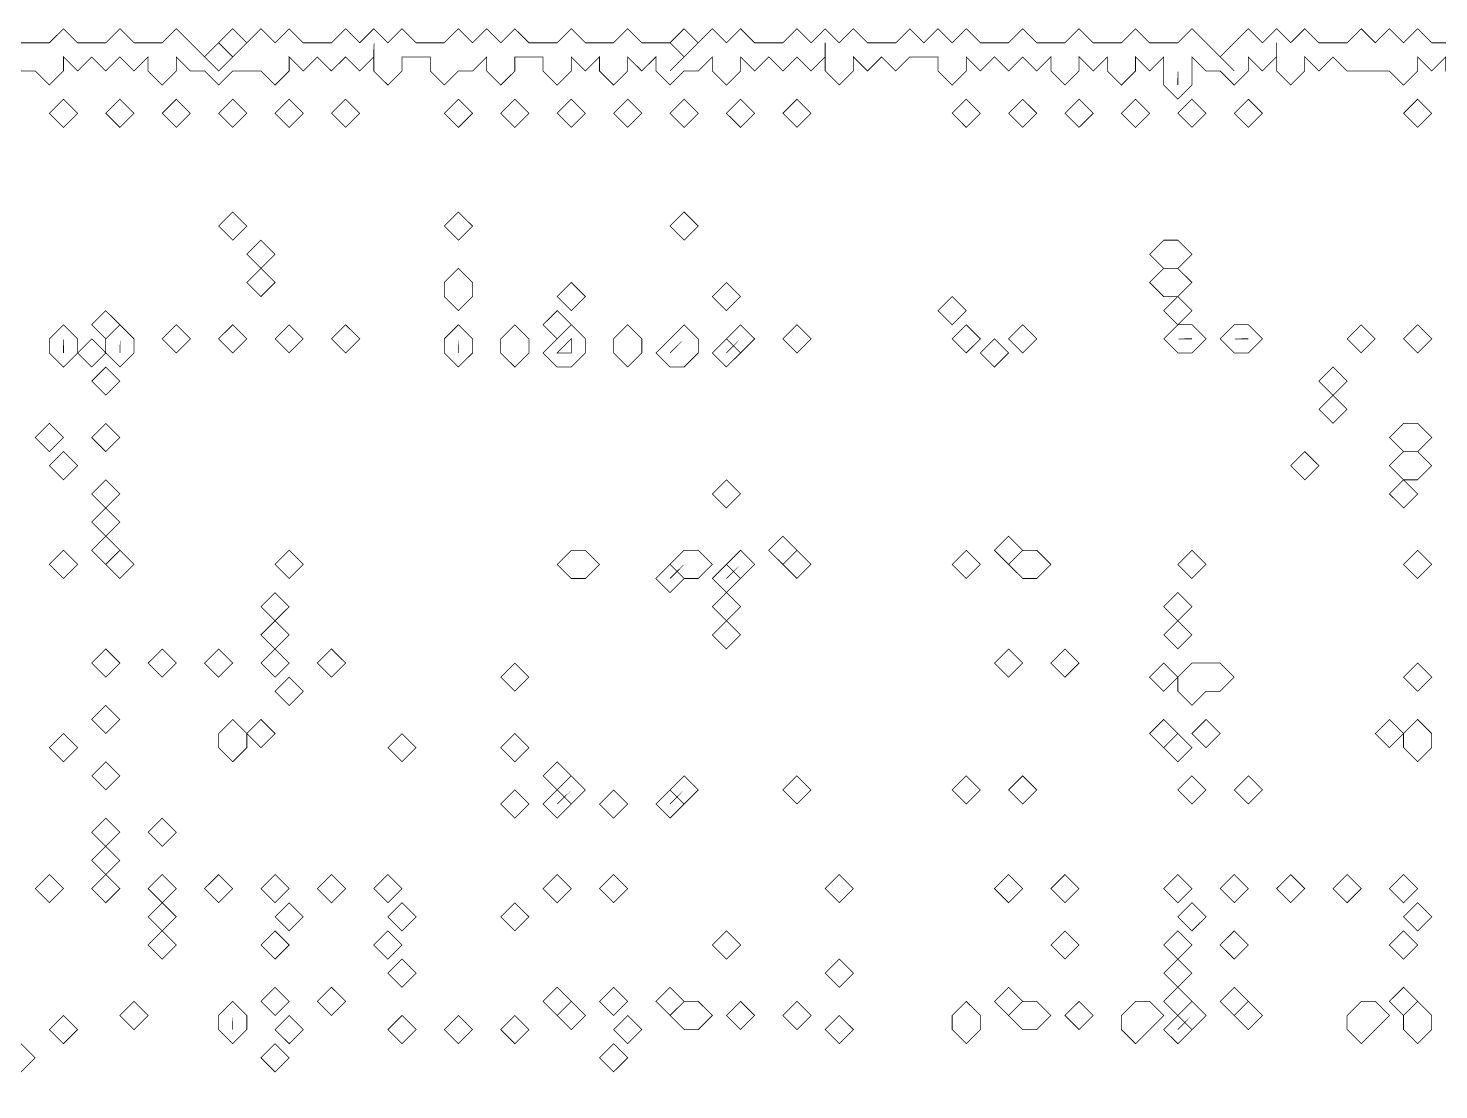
# Model space of a CAD drawing. Header units: metres. Extents: x 0 to 4936, y -4936 to 0.
# Drawn here: x 787 to 1753, y -3199 to -2472 of the extents above; entities that cross this region are included whole.
import ezdxf

# ---------------------------------------------------------------- set-up
doc = ezdxf.new("R2010")
doc.units = ezdxf.units.M
doc.layers.add('conductor', color=1, linetype='Continuous')
doc.layers.add('substrate', color=5, linetype='Continuous')

msp = doc.modelspace()

# ---------------------------------------------------------------- linework, layer by layer
at = {"layer": 'conductor', "const_width": 0.5}
for points in [[(1023.77, -2482.16), (1023.77, -2491.82), (1014.11, -2501.47), (1004.45, -2491.82), (994.79, -2501.47), (985.14, -2491.82), (975.48, -2501.47), (965.82, -2491.82), (965.82, -2501.47), (956.16, -2511.13), (946.5, -2501.47), (936.85, -2501.47), (927.19, -2501.47), (917.53, -2511.13), (907.87, -2501.47), (898.21, -2501.47), (888.55, -2491.82), (888.55, -2501.47), (878.9, -2511.13), (869.24, -2501.47), (869.24, -2491.82), (859.58, -2501.47), (849.92, -2491.82), (840.26, -2501.47), (830.61, -2491.82), (820.95, -2501.47), (811.29, -2491.82), (811.29, -2501.47), (801.63, -2511.13), (791.97, -2501.47), (782.31, -2501.47), (772.66, -2491.82), (763, -2501.47), (753.34, -2491.82), (743.68, -2501.47), (734.02, -2491.82), (734.02, -2501.47), (724.37, -2511.13), (714.71, -2501.47), (714.71, -2491.82), (705.05, -2501.47), (695.39, -2491.82), (685.73, -2501.47), (676.07, -2491.82), (666.42, -2501.47), (656.76, -2491.82), (656.76, -2501.47), (647.1, -2511.13), (637.44, -2501.47), (627.78, -2501.47), (618.12, -2491.82), (618.12, -2501.47), (608.47, -2511.13), (598.81, -2501.47), (598.81, -2491.82), (589.15, -2501.47), (579.49, -2491.82), (579.49, -2501.47), (569.83, -2511.13), (560.18, -2501.47), (560.18, -2491.82), (550.52, -2501.47), (540.86, -2491.82), (531.2, -2501.47), (521.54, -2491.82), (511.88, -2501.47), (502.23, -2491.82), (502.23, -2501.47), (492.57, -2511.13), (482.91, -2501.47), (473.25, -2501.47), (463.59, -2501.47), (453.94, -2511.13), (444.28, -2501.47), (444.28, -2491.82), (434.62, -2501.47), (424.96, -2491.82), (424.96, -2501.47), (415.3, -2511.13), (405.64, -2501.47), (405.64, -2491.82), (395.99, -2501.47), (386.33, -2491.82), (376.67, -2501.47), (367.01, -2491.82), (357.35, -2501.47), (347.7, -2491.82), (347.7, -2501.47), (338.04, -2511.13), (328.38, -2501.47), (318.72, -2501.47), (309.06, -2501.47), (299.4, -2511.13), (289.75, -2501.47), (280.09, -2501.47), (270.43, -2501.47), (260.77, -2501.47), (251.11, -2501.47), (241.46, -2501.47), (231.8, -2501.47), (222.14, -2511.13), (222.14, -2520.79), (222.14, -2530.45), (222.14, -2540.11), (222.14, -2549.77), (222.14, -2559.42), (222.14, -2569.08), (222.14, -2578.74), (222.14, -2588.4), (222.14, -2598.06), (231.8, -2598.06), (241.46, -2607.71), (231.8, -2617.37), (222.14, -2617.37), (231.8, -2627.03), (231.8, -2636.69), (241.46, -2646.35), (231.8, -2656.01), (231.8, -2665.66), (231.8, -2675.32), (241.46, -2684.98), (231.8, -2694.64), (231.8, -2704.3), (231.8, -2713.96), (222.14, -2723.61), (231.8, -2733.27), (231.8, -2742.93), (231.8, -2752.59), (241.46, -2762.25), (231.8, -2771.9), (231.8, -2781.56), (231.8, -2791.22), (241.46, -2800.88), (231.8, -2810.54), (241.46, -2810.54), (251.11, -2820.2), (241.46, -2829.85), (231.8, -2829.85), (241.46, -2829.85), (251.11, -2839.51), (241.46, -2849.17), (231.8, -2849.17), (222.14, -2849.17), (222.14, -2858.83), (222.14, -2868.49), (222.14, -2878.14), (222.14, -2887.8), (222.14, -2897.46), (222.14, -2907.12), (231.8, -2907.12), (241.46, -2916.78), (231.8, -2926.44), (222.14, -2926.44), (231.8, -2936.09), (222.14, -2945.75), (231.8, -2945.75), (241.46, -2955.41), (231.8, -2965.07), (241.46, -2974.73), (231.8, -2984.38), (241.46, -2984.38), (251.11, -2994.04), (241.46, -3003.7), (231.8, -3003.7), (231.8, -3013.36), (231.8, -3023.02), (241.46, -3032.68), (231.8, -3042.33), (231.8, -3051.99), (231.8, -3061.65), (241.46, -3061.65), (251.11, -3071.31), (241.46, -3080.97), (231.8, -3080.97), (231.8, -3090.62), (231.8, -3100.28), (231.8, -3109.94), (222.14, -3119.6), (231.8, -3129.26), (222.14, -3138.92), (231.8, -3138.92), (241.46, -3148.57), (231.8, -3158.23), (222.14, -3158.23), (222.14, -3167.89), (222.14, -3177.55), (222.14, -3187.21), (222.14, -3196.87), (222.14, -3206.52), (231.8, -3216.18), (241.46, -3225.84), (231.8, -3235.5), (222.14, -3235.5), (231.8, -3245.16), (231.8, -3254.81), (241.46, -3264.47), (231.8, -3274.13), (241.46, -3283.79), (231.8, -3293.45), (241.46, -3303.11), (231.8, -3312.76), (222.14, -3322.42), (231.8, -3332.08), (222.14, -3341.74), (231.8, -3351.4), (222.14, -3361.05), (231.8, -3370.71), (222.14, -3380.37), (231.8, -3390.03), (222.14, -3399.69), (231.8, -3409.35), (222.14, -3419), (231.8, -3428.66), (222.14, -3438.32), (212.48, -3447.98), (222.14, -3438.32), (231.8, -3447.98), (241.46, -3457.64), (231.8, -3467.29), (222.14, -3476.95), (231.8, -3486.61), (241.46, -3476.95), (251.11, -3476.95), (260.77, -3476.95), (270.43, -3476.95), (280.09, -3476.95), (289.75, -3476.95), (299.4, -3476.95), (309.06, -3476.95), (318.72, -3476.95), (328.38, -3467.29), (338.04, -3476.95), (347.7, -3476.95), (357.35, -3476.95), (367.01, -3467.29), (376.67, -3476.95), (386.33, -3486.61), (395.99, -3476.95), (405.64, -3467.29), (415.3, -3476.95), (424.96, -3476.95), (434.62, -3476.95), (434.62, -3467.29), (444.28, -3457.64), (453.94, -3467.29), (453.94, -3476.95), (463.59, -3476.95), (473.25, -3476.95), (482.91, -3467.29), (492.57, -3476.95), (502.23, -3476.95), (511.88, -3476.95), (521.54, -3467.29), (531.2, -3476.95), (540.86, -3467.29), (550.52, -3476.95), (550.52, -3467.29), (560.18, -3457.64), (569.83, -3457.64), (579.49, -3457.64), (589.15, -3467.29), (598.81, -3457.64), (608.47, -3467.29), (608.47, -3476.95), (618.12, -3476.95), (627.78, -3476.95), (627.78, -3467.29), (637.44, -3457.64), (647.1, -3467.29), (647.1, -3476.95), (647.1, -3467.29), (656.76, -3457.64), (666.42, -3467.29), (676.07, -3457.64), (685.73, -3467.29), (685.73, -3476.95), (695.39, -3486.61), (705.05, -3476.95), (705.05, -3467.29), (714.71, -3457.64), (724.37, -3467.29), (724.37, -3476.95), (734.02, -3476.95), (743.68, -3476.95), (743.68, -3467.29), (753.34, -3457.64), (763, -3467.29), (763, -3476.95), (772.66, -3476.95), (782.31, -3476.95), (791.97, -3467.29), (801.63, -3476.95), (811.29, -3476.95), (820.95, -3467.29), (830.61, -3467.29), (840.26, -3476.95), (849.92, -3486.61), (859.58, -3476.95), (859.58, -3467.29), (869.24, -3457.64), (878.9, -3457.64), (888.55, -3457.64), (898.21, -3467.29), (898.21, -3457.64), (907.87, -3447.98), (917.53, -3457.64), (927.19, -3467.29), (917.53, -3476.95), (927.19, -3476.95), (936.85, -3476.95), (936.85, -3467.29), (946.5, -3457.64), (956.16, -3457.64), (965.82, -3447.98), (975.48, -3457.64), (985.14, -3447.98), (994.79, -3457.64), (994.79, -3467.29), (994.79, -3476.95), (1004.45, -3486.61), (1014.11, -3476.95), (1023.77, -3467.29), (1033.43, -3476.95), (1043.09, -3476.95), (1052.74, -3476.95), (1062.4, -3476.95), (1072.06, -3476.95), (1081.72, -3476.95), (1091.38, -3476.95), (1101.04, -3467.29), (1110.69, -3476.95), (1110.69, -3467.29), (1120.35, -3457.64), (1130.01, -3467.29), (1139.67, -3467.29), (1149.33, -3476.95), (1158.98, -3467.29), (1168.64, -3476.95), (1168.64, -3467.29), (1178.3, -3457.64), (1187.96, -3457.64), (1197.62, -3457.64), (1207.28, -3467.29), (1197.62, -3476.95), (1187.96, -3476.95), (1197.62, -3476.95), (1207.28, -3476.95), (1207.28, -3467.29), (1216.93, -3457.64), (1226.59, -3467.29), (1226.59, -3476.95), (1236.25, -3476.95), (1245.91, -3476.95), (1245.91, -3467.29), (1255.57, -3457.64), (1265.22, -3467.29), (1265.22, -3476.95), (1265.22, -3467.29), (1274.88, -3457.64), (1284.54, -3467.29), (1294.2, -3457.64), (1303.86, -3467.29), (1303.86, -3476.95), (1313.52, -3476.95), (1323.17, -3476.95), (1323.17, -3467.29), (1332.83, -3457.64), (1342.49, -3457.64), (1352.15, -3457.64), (1361.81, -3467.29), (1352.15, -3476.95), (1342.49, -3476.95), (1352.15, -3476.95), (1361.81, -3476.95), (1371.46, -3476.95), (1381.12, -3476.95), (1390.78, -3476.95), (1400.44, -3476.95), (1410.1, -3467.29), (1419.76, -3476.95), (1429.41, -3476.95), (1439.07, -3467.29), (1448.73, -3476.95), (1448.73, -3486.61), (1458.39, -3496.27), (1468.05, -3505.93), (1458.39, -3515.59), (1468.05, -3525.24), (1458.39, -3534.9), (1458.39, -3544.56), (1468.05, -3554.22), (1458.39, -3563.88), (1468.05, -3563.88), (1477.71, -3573.54), (1468.05, -3583.19), (1468.05, -3592.85), (1468.05, -3602.51), (1477.71, -3612.17), (1468.05, -3621.83), (1468.05, -3631.48), (1468.05, -3641.14), (1458.39, -3650.8), (1468.05, -3660.46), (1458.39, -3670.12), (1468.05, -3679.78), (1468.05, -3689.43), (1468.05, -3699.09), (1468.05, -3708.75), (1468.05, -3718.41), (1468.05, -3728.07), (1468.05, -3737.72), (1468.05, -3747.38), (1468.05, -3757.04), (1477.71, -3757.04), (1487.36, -3766.7), (1477.71, -3776.36), (1468.05, -3776.36), (1458.39, -3776.36), (1468.05, -3786.02), (1468.05, -3795.67), (1458.39, -3805.33), (1468.05, -3814.99), (1468.05, -3824.65), (1468.05, -3834.31), (1477.71, -3834.31), (1487.36, -3843.96), (1477.71, -3853.62), (1468.05, -3853.62), (1468.05, -3863.28), (1468.05, -3872.94), (1468.05, -3882.6), (1468.05, -3892.26), (1468.05, -3901.91), (1468.05, -3911.57), (1477.71, -3921.23), (1468.05, -3930.89), (1468.05, -3940.55), (1468.05, -3950.21), (1458.39, -3959.86), (1468.05, -3969.52), (1458.39, -3979.18), (1468.05, -3988.84), (1468.05, -3998.5), (1468.05, -4008.15), (1458.39, -4017.81), (1468.05, -4027.47), (1458.39, -4037.13), (1468.05, -4046.79), (1458.39, -4056.45), (1468.05, -4066.1), (1458.39, -4075.76), (1468.05, -4085.42), (1458.39, -4095.08), (1468.05, -4104.74), (1458.39, -4114.39), (1468.05, -4124.05), (1458.39, -4133.71), (1458.39, -4143.37), (1458.39, -4153.03), (1458.39, -4162.69), (1468.05, -4172.34), (1468.05, -4182), (1477.71, -4182), (1487.36, -4191.66), (1477.71, -4201.32), (1468.05, -4201.32), (1468.05, -4210.98), (1468.05, -4220.63), (1477.71, -4220.63), (1487.36, -4230.29), (1477.71, -4239.95), (1468.05, -4239.95), (1468.05, -4249.61), (1468.05, -4259.27), (1458.39, -4268.93), (1468.05, -4278.58), (1458.39, -4288.24), (1468.05, -4297.9), (1468.05, -4307.56), (1468.05, -4317.22), (1468.05, -4326.88), (1468.05, -4336.53), (1468.05, -4346.19), (1468.05, -4355.85), (1468.05, -4365.51), (1468.05, -4375.17), (1477.71, -4384.82), (1468.05, -4394.48), (1458.39, -4394.48), (1468.05, -4404.14), (1468.05, -4413.8), (1468.05, -4423.46), (1468.05, -4433.12), (1458.39, -4442.77), (1468.05, -4452.43), (1468.05, -4462.09), (1468.05, -4471.75), (1468.05, -4481.41), (1468.05, -4491.06), (1477.71, -4500.72), (1468.05, -4510.38), (1468.05, -4520.04), (1458.39, -4529.7), (1468.05, -4529.7), (1477.71, -4539.36), (1468.05, -4549.01), (1458.39, -4549.01), (1458.39, -4558.67), (1468.05, -4568.33), (1458.39, -4577.99), (1468.05, -4587.65), (1458.39, -4597.3), (1468.05, -4606.96), (1477.71, -4616.62), (1468.05, -4626.28), (1458.39, -4635.94), (1468.05, -4645.6), (1458.39, -4655.25), (1468.05, -4664.91), (1458.39, -4674.57), (1468.05, -4684.23), (1477.71, -4693.89), (1487.36, -4693.89), (1497.02, -4693.89), (1506.68, -4693.89), (1516.34, -4703.54), (1526, -4693.89), (1535.65, -4703.54), (1535.65, -4713.2), (1545.31, -4713.2), (1554.97, -4713.2), (1554.97, -4703.54), (1564.63, -4693.89), (1574.29, -4693.89), (1583.95, -4693.89), (1593.6, -4703.54), (1583.95, -4713.2), (1574.29, -4713.2), (1583.95, -4713.2), (1593.6, -4713.2), (1593.6, -4703.54), (1603.26, -4693.89), (1612.92, -4703.54), (1612.92, -4713.2), (1622.58, -4713.2), (1632.24, -4713.2), (1632.24, -4703.54), (1632.24, -4693.89), (1632.24, -4684.23), (1641.89, -4674.57), (1651.55, -4674.57), (1661.21, -4674.57), (1670.87, -4684.23), (1670.87, -4693.89), (1670.87, -4703.54), (1670.87, -4693.89), (1680.53, -4684.23), (1690.19, -4693.89), (1690.19, -4703.54), (1690.19, -4713.2), (1699.84, -4713.2), (1709.5, -4713.2), (1709.5, -4703.54), (1719.16, -4693.89), (1728.82, -4693.89), (1738.48, -4693.89), (1748.13, -4703.54), (1757.79, -4693.89), (1767.45, -4703.54), (1767.45, -4713.2), (1767.45, -4703.54), (1777.11, -4693.89), (1786.77, -4703.54), (1786.77, -4713.2), (1786.77, -4703.54), (1786.77, -4693.89), (1786.77, -4684.23), (1796.43, -4674.57), (1806.08, -4684.23), (1806.08, -4693.89), (1806.08, -4703.54), (1806.08, -4713.2), (1806.08, -4703.54), (1806.08, -4693.89), (1815.74, -4684.23), (1825.4, -4693.89), (1825.4, -4703.54), (1825.4, -4693.89), (1825.4, -4684.23), (1835.06, -4674.57), (1844.72, -4674.57), (1854.38, -4684.23), (1844.72, -4693.89), (1844.72, -4703.54), (1844.72, -4713.2), (1844.72, -4703.54), (1854.38, -4693.89), (1864.03, -4703.54), (1864.03, -4713.2), (1864.03, -4703.54), (1873.69, -4693.89), (1883.35, -4693.89), (1893.01, -4693.89), (1902.67, -4703.54), (1893.01, -4713.2), (1883.35, -4713.2), (1893.01, -4713.2), (1902.67, -4703.54), (1912.32, -4693.89), (1921.98, -4703.54), (1921.98, -4713.2), (1931.64, -4713.2), (1941.3, -4713.2), (1941.3, -4703.54), (1950.96, -4693.89), (1960.62, -4693.89), (1970.27, -4693.89), (1979.93, -4703.54), (1970.27, -4713.2), (1960.62, -4713.2), (1970.27, -4713.2), (1979.93, -4703.54), (1989.59, -4693.89), (1999.25, -4703.54), (1999.25, -4713.2), (2008.91, -4713.2), (2018.56, -4713.2), (2018.56, -4703.54), (2028.22, -4693.89), (2037.88, -4703.54), (2037.88, -4713.2), (2047.54, -4713.2), (2057.2, -4703.54), (2066.86, -4693.89), (2076.51, -4703.54), (2076.51, -4713.2), (2086.17, -4713.2), (2095.83, -4713.2), (2095.83, -4703.54), (2105.49, -4693.89), (2115.15, -4703.54), (2115.15, -4713.2), (2115.15, -4703.54), (2124.8, -4693.89), (2134.46, -4703.54), (2144.12, -4693.89), (2153.78, -4703.54), (2153.78, -4713.2), (2153.78, -4703.54), (2163.44, -4693.89), (2173.1, -4703.54), (2173.1, -4713.2), (2173.1, -4703.54), (2182.75, -4693.89), (2192.41, -4703.54), (2192.41, -4713.2), (2202.07, -4713.2), (2211.73, -4703.54), (2221.39, -4693.89), (2231.04, -4703.54), (2231.04, -4713.2), (2240.7, -4713.2), (2250.36, -4713.2), (2250.36, -4703.54), (2250.36, -4693.89), (2250.36, -4684.23), (2260.02, -4674.57), (2269.68, -4684.23), (2269.68, -4693.89), (2279.34, -4684.23), (2288.99, -4693.89), (2288.99, -4703.54), (2279.34, -4713.2), (2269.68, -4713.2), (2279.34, -4713.2), (2288.99, -4703.54), (2298.65, -4693.89), (2308.31, -4703.54), (2308.31, -4713.2), (2317.97, -4713.2), (2327.63, -4713.2), (2327.63, -4703.54), (2337.29, -4693.89), (2346.94, -4703.54), (2346.94, -4713.2), (2346.94, -4703.54), (2356.6, -4693.89), (2366.26, -4703.54), (2375.92, -4693.89), (2385.58, -4703.54), (2385.58, -4713.2), (2395.23, -4703.54), (2404.89, -4713.2), (2404.89, -4703.54), (2414.55, -4693.89), (2424.21, -4703.54), (2424.21, -4713.2), (2424.21, -4703.54), (2433.87, -4693.89), (2443.53, -4703.54), (2443.53, -4693.89), (2443.53, -4684.23), (2443.53, -4674.57), (2443.53, -4664.91), (2443.53, -4655.25), (2443.53, -4645.6), (2433.87, -4635.94), (2443.53, -4626.28), (2433.87, -4616.62), (2424.21, -4616.62), (2414.55, -4606.96), (2424.21, -4597.3), (2433.87, -4597.3), (2443.53, -4587.65), (2433.87, -4577.99), (2424.21, -4577.99), (2414.55, -4568.33), (2424.21, -4558.67), (2433.87, -4558.67), (2443.53, -4558.67), (2433.87, -4558.67), (2424.21, -4549.01), (2424.21, -4539.36), (2433.87, -4529.7), (2443.53, -4539.36), (2443.53, -4529.7), (2443.53, -4520.04), (2443.53, -4510.38), (2443.53, -4500.72), (2433.87, -4491.06), (2443.53, -4481.41), (2443.53, -4471.75), (2443.53, -4462.09), (2443.53, -4452.43), (2443.53, -4442.77), (2443.53, -4433.12), (2443.53, -4423.46), (2433.87, -4413.8), (2443.53, -4404.14), (2433.87, -4404.14), (2424.21, -4394.48), (2433.87, -4384.82), (2443.53, -4375.17), (2443.53, -4365.51), (2443.53, -4355.85), (2443.53, -4346.19), (2443.53, -4336.53), (2443.53, -4326.88), (2443.53, -4317.22), (2443.53, -4307.56), (2443.53, -4297.9), (2443.53, -4288.24), (2443.53, -4278.58), (2443.53, -4268.93), (2433.87, -4259.27), (2443.53, -4249.61), (2443.53, -4239.95), (2443.53, -4230.29), (2443.53, -4220.63), (2443.53, -4210.98), (2443.53, -4201.32), (2443.53, -4191.66), (2433.87, -4191.66), (2424.21, -4182), (2433.87, -4172.34), (2443.53, -4172.34), (2443.53, -4162.69), (2443.53, -4153.03), (2443.53, -4143.37), (2443.53, -4133.71), (2443.53, -4124.05), (2443.53, -4114.39), (2433.87, -4104.74), (2443.53, -4095.08), (2433.87, -4095.08), (2424.21, -4085.42), (2433.87, -4075.76), (2433.87, -4066.1), (2433.87, -4056.45), (2443.53, -4046.79), (2443.53, -4037.13), (2433.87, -4027.47), (2443.53, -4017.81), (2443.53, -4008.15), (2443.53, -3998.5), (2443.53, -3988.84), (2443.53, -3979.18), (2443.53, -3969.52), (2443.53, -3959.86), (2433.87, -3959.86), (2424.21, -3959.86), (2414.55, -3950.21), (2424.21, -3940.55), (2433.87, -3940.55), (2443.53, -3940.55), (2433.87, -3940.55), (2424.21, -3940.55), (2414.55, -3940.55), (2404.89, -3930.89), (2414.55, -3921.23), (2424.21, -3921.23), (2433.87, -3921.23), (2424.21, -3911.57), (2433.87, -3901.91), (2443.53, -3901.91), (2443.53, -3892.26), (2433.87, -3882.6), (2424.21, -3882.6), (2414.55, -3872.94), (2424.21, -3863.28), (2433.87, -3863.28), (2443.53, -3863.28), (2433.87, -3863.28), (2424.21, -3853.62), (2433.87, -3843.96), (2443.53, -3843.96), (2443.53, -3834.31), (2443.53, -3824.65), (2443.53, -3814.99), (2443.53, -3805.33), (2433.87, -3795.67), (2443.53, -3786.02), (2433.87, -3776.36), (2433.87, -3766.7), (2443.53, -3757.04), (2443.53, -3747.38), (2443.53, -3737.72), (2443.53, -3728.07), (2433.87, -3728.07), (2424.21, -3728.07), (2414.55, -3718.41), (2424.21, -3708.75), (2433.87, -3708.75), (2443.53, -3708.75), (2433.87, -3708.75), (2424.21, -3708.75), (2414.55, -3708.75), (2404.89, -3699.09), (2414.55, -3689.43), (2424.21, -3689.43), (2433.87, -3689.43), (2443.53, -3679.78), (2443.53, -3670.12), (2443.53, -3660.46), (2443.53, -3650.8), (2433.87, -3650.8), (2424.21, -3650.8), (2414.55, -3641.14), (2424.21, -3631.48), (2433.87, -3631.48), (2443.53, -3631.48), (2443.53, -3621.83), (2443.53, -3612.17), (2443.53, -3602.51), (2443.53, -3592.85), (2443.53, -3583.19), (2443.53, -3573.54), (2443.53, -3563.88), (2443.53, -3554.22), (2443.53, -3544.56), (2443.53, -3534.9), (2443.53, -3525.24), (2443.53, -3515.59), (2443.53, -3505.93), (2443.53, -3496.27), (2433.87, -3486.61), (2443.53, -3476.95), (2443.53, -3467.29), (2443.53, -3457.64), (2443.53, -3447.98), (2443.53, -3438.32), (2443.53, -3428.66), (2443.53, -3419), (2443.53, -3409.35), (2443.53, -3399.69), (2433.87, -3399.69), (2424.21, -3390.03), (2433.87, -3380.37), (2443.53, -3380.37), (2433.87, -3380.37), (2424.21, -3380.37), (2414.55, -3370.71), (2424.21, -3361.05), (2433.87, -3361.05), (2443.53, -3361.05), (2443.53, -3351.4), (2443.53, -3341.74), (2433.87, -3341.74), (2424.21, -3341.74), (2414.55, -3332.08), (2424.21, -3322.42), (2433.87, -3322.42), (2443.53, -3322.42), (2433.87, -3322.42), (2424.21, -3312.76), (2433.87, -3303.11), (2424.21, -3293.45), (2433.87, -3283.79), (2443.53, -3283.79), (2443.53, -3274.13), (2433.87, -3264.47), (2433.87, -3254.81), (2443.53, -3245.16), (2433.87, -3235.5), (2433.87, -3225.84), (2443.53, -3216.18), (2443.53, -3206.52), (2443.53, -3196.87), (2443.53, -3187.21), (2433.87, -3177.55), (2433.87, -3167.89), (2424.21, -3158.23), (2433.87, -3148.57), (2443.53, -3138.92), (2433.87, -3129.26), (2443.53, -3119.6), (2443.53, -3109.94), (2443.53, -3100.28), (2443.53, -3090.62), (2443.53, -3080.97), (2443.53, -3071.31), (2443.53, -3061.65), (2443.53, -3051.99), (2443.53, -3042.33), (2443.53, -3032.68), (2433.87, -3023.02), (2443.53, -3013.36), (2433.87, -3013.36), (2424.21, -3003.7), (2433.87, -2994.04), (2443.53, -2994.04), (2443.53, -2984.38), (2443.53, -2974.73), (2443.53, -2965.07), (2443.53, -2955.41), (2443.53, -2945.75), (2443.53, -2936.09), (2443.53, -2926.44), (2443.53, -2916.78), (2443.53, -2907.12), (2443.53, -2897.46), (2443.53, -2887.8), (2443.53, -2878.14), (2433.87, -2868.49), (2443.53, -2858.83), (2443.53, -2849.17), (2443.53, -2839.51), (2443.53, -2829.85), (2433.87, -2820.2), (2443.53, -2810.54), (2443.53, -2800.88), (2433.87, -2800.88), (2424.21, -2800.88), (2414.55, -2800.88), (2404.89, -2791.22), (2414.55, -2781.56), (2424.21, -2781.56), (2433.87, -2781.56), (2424.21, -2771.9), (2433.87, -2762.25), (2443.53, -2762.25), (2433.87, -2762.25), (2424.21, -2762.25), (2414.55, -2752.59), (2424.21, -2742.93), (2433.87, -2742.93), (2443.53, -2742.93), (2433.87, -2742.93), (2424.21, -2733.27), (2433.87, -2723.61), (2443.53, -2723.61), (2433.87, -2723.61), (2424.21, -2723.61), (2414.55, -2723.61), (2404.89, -2713.96), (2414.55, -2704.3), (2424.21, -2704.3), (2433.87, -2704.3), (2443.53, -2704.3), (2433.87, -2704.3), (2424.21, -2704.3), (2414.55, -2704.3), (2404.89, -2694.64), (2414.55, -2684.98), (2424.21, -2684.98), (2433.87, -2684.98), (2443.53, -2684.98), (2443.53, -2675.32), (2443.53, -2665.66), (2443.53, -2656.01), (2443.53, -2646.35), (2433.87, -2636.69), (2443.53, -2627.03), (2443.53, -2617.37), (2443.53, -2607.71), (2443.53, -2598.06), (2453.18, -2588.4), (2453.18, -2578.74), (2462.84, -2569.08), (2453.18, -2559.42), (2443.53, -2549.77), (2453.18, -2540.11), (2462.84, -2530.45), (2453.18, -2540.11), (2443.53, -2530.45), (2443.53, -2520.79), (2443.53, -2511.13), (2443.53, -2501.47), (2433.87, -2491.82), (2433.87, -2501.47), (2424.21, -2511.13), (2414.55, -2501.47), (2414.55, -2491.82), (2404.89, -2501.47), (2395.23, -2491.82), (2395.23, -2501.47), (2385.58, -2511.13), (2375.92, -2501.47), (2375.92, -2491.82), (2366.26, -2491.82), (2356.6, -2491.82), (2346.94, -2501.47), (2337.29, -2491.82), (2327.63, -2501.47), (2317.97, -2491.82), (2308.31, -2501.47), (2298.65, -2501.47), (2288.99, -2501.47), (2279.34, -2491.82), (2279.34, -2501.47), (2269.68, -2511.13), (2260.02, -2501.47), (2250.36, -2501.47), (2240.7, -2501.47), (2231.04, -2501.47), (2221.39, -2501.47), (2211.73, -2501.47), (2202.07, -2491.82), (2202.07, -2501.47), (2192.41, -2511.13), (2182.75, -2501.47), (2173.1, -2501.47), (2163.44, -2501.47), (2153.78, -2511.13), (2144.12, -2501.47), (2134.46, -2501.47), (2124.8, -2491.82), (2124.8, -2501.47), (2115.15, -2511.13), (2105.49, -2501.47), (2095.83, -2501.47), (2086.17, -2491.82), (2076.51, -2501.47), (2066.86, -2491.82), (2057.2, -2501.47), (2047.54, -2491.82), (2047.54, -2501.47), (2037.88, -2511.13), (2028.22, -2501.47), (2018.56, -2501.47), (2008.91, -2501.47), (1999.25, -2511.13), (1989.59, -2501.47), (1979.93, -2501.47), (1970.27, -2491.82), (1970.27, -2501.47), (1960.62, -2511.13), (1950.96, -2501.47), (1941.3, -2501.47), (1931.64, -2501.47), (1921.98, -2511.13), (1912.32, -2501.47), (1902.67, -2501.47), (1893.01, -2491.82), (1893.01, -2501.47), (1883.35, -2511.13), (1873.69, -2501.47), (1873.69, -2491.82), (1864.03, -2501.47), (1854.38, -2491.82), (1854.38, -2501.47), (1844.72, -2511.13), (1835.06, -2501.47), (1835.06, -2491.82), (1825.4, -2501.47), (1815.74, -2491.82), (1815.74, -2501.47), (1806.08, -2511.13), (1796.43, -2501.47), (1786.77, -2501.47), (1777.11, -2491.82), (1777.11, -2501.47), (1767.45, -2511.13), (1757.79, -2501.47), (1757.79, -2491.82), (1748.13, -2501.47), (1738.48, -2491.82), (1738.48, -2501.47), (1728.82, -2511.13), (1719.16, -2501.47), (1709.5, -2501.47), (1699.84, -2501.47), (1690.19, -2501.47), (1680.53, -2491.82), (1670.87, -2501.47), (1661.21, -2491.82), (1661.21, -2501.47), (1651.55, -2511.13), (1641.89, -2501.47), (1641.89, -2491.82), (1641.89, -2482.16), (1641.89, -2491.82), (1632.24, -2501.47), (1622.58, -2491.82), (1622.58, -2501.47), (1612.92, -2511.13), (1603.26, -2501.47), (1593.6, -2501.47), (1583.95, -2491.82), (1583.95, -2501.47), (1583.95, -2511.13), (1574.29, -2520.79), (1564.63, -2511.13), (1564.63, -2501.47), (1564.63, -2491.82), (1554.97, -2501.47), (1545.31, -2491.82), (1545.31, -2501.47), (1535.65, -2511.13), (1526, -2501.47), (1526, -2491.82), (1516.34, -2501.47), (1506.68, -2491.82), (1506.68, -2501.47), (1497.02, -2511.13), (1487.36, -2501.47), (1487.36, -2491.82), (1477.71, -2501.47), (1468.05, -2491.82), (1458.39, -2501.47), (1448.73, -2491.82), (1439.07, -2501.47), (1429.41, -2491.82), (1429.41, -2501.47), (1419.76, -2511.13), (1410.1, -2501.47), (1410.1, -2491.82), (1400.44, -2491.82), (1390.78, -2491.82), (1381.12, -2501.47), (1371.46, -2491.82), (1361.81, -2501.47), (1352.15, -2491.82), (1352.15, -2501.47), (1342.49, -2511.13), (1332.83, -2501.47), (1332.83, -2491.82), (1332.83, -2482.16), (1332.83, -2491.82), (1323.17, -2501.47), (1313.52, -2491.82), (1303.86, -2501.47), (1294.2, -2491.82), (1284.54, -2501.47), (1274.88, -2491.82), (1274.88, -2501.47), (1265.22, -2511.13), (1255.57, -2501.47), (1255.57, -2491.82), (1245.91, -2501.47), (1236.25, -2501.47), (1226.59, -2511.13), (1216.93, -2501.47), (1216.93, -2491.82), (1207.28, -2501.47), (1197.62, -2491.82), (1197.62, -2501.47), (1187.96, -2511.13), (1178.3, -2501.47), (1178.3, -2491.82), (1168.64, -2501.47), (1158.98, -2491.82), (1158.98, -2501.47), (1149.33, -2511.13), (1139.67, -2501.47), (1139.67, -2491.82), (1130.01, -2491.82), (1120.35, -2491.82), (1120.35, -2501.47), (1110.69, -2511.13), (1101.04, -2501.47), (1101.04, -2491.82), (1091.38, -2501.47), (1081.72, -2501.47), (1072.06, -2511.13), (1062.4, -2501.47), (1062.4, -2491.82), (1052.74, -2491.82), (1043.09, -2491.82), (1043.09, -2501.47), (1033.43, -2511.13), (1023.77, -2501.47), (1023.77, -2491.82)], [(946.5, -2482.16)], [(801.63, -2530.45), (811.29, -2520.79), (820.95, -2530.45), (811.29, -2540.11)], [(840.26, -2530.45), (849.92, -2520.79), (859.58, -2530.45), (849.92, -2540.11)], [(878.9, -2530.45), (888.55, -2520.79), (898.21, -2530.45), (888.55, -2540.11)], [(917.53, -2530.45), (927.19, -2520.79), (936.85, -2530.45), (927.19, -2540.11)], [(956.16, -2530.45), (965.82, -2520.79), (975.48, -2530.45), (965.82, -2540.11)], [(994.79, -2530.45), (1004.45, -2520.79), (1014.11, -2530.45), (1004.45, -2540.11)], [(1072.06, -2530.45), (1081.72, -2520.79), (1091.38, -2530.45), (1081.72, -2540.11)], [(1110.69, -2530.45), (1120.35, -2520.79), (1130.01, -2530.45), (1120.35, -2540.11)], [(1149.33, -2530.45), (1158.98, -2520.79), (1168.64, -2530.45), (1158.98, -2540.11)], [(1187.96, -2530.45), (1197.62, -2520.79), (1207.28, -2530.45), (1197.62, -2540.11)], [(1226.59, -2530.45), (1236.25, -2520.79), (1245.91, -2530.45), (1236.25, -2540.11)], [(1265.22, -2530.45), (1274.88, -2520.79), (1284.54, -2530.45), (1274.88, -2540.11)], [(1303.86, -2530.45), (1313.52, -2520.79), (1323.17, -2530.45), (1313.52, -2540.11)], [(1419.76, -2530.45), (1429.41, -2520.79), (1439.07, -2530.45), (1429.41, -2540.11)], [(1458.39, -2530.45), (1468.05, -2520.79), (1477.71, -2530.45), (1468.05, -2540.11)], [(1497.02, -2530.45), (1506.68, -2520.79), (1516.34, -2530.45), (1506.68, -2540.11)], [(1535.65, -2530.45), (1545.31, -2520.79), (1554.97, -2530.45), (1545.31, -2540.11)], [(1574.29, -2530.45), (1583.95, -2520.79), (1593.6, -2530.45), (1583.95, -2540.11)], [(1612.92, -2530.45), (1622.58, -2520.79), (1632.24, -2530.45), (1622.58, -2540.11)], [(1728.82, -2530.45), (1738.48, -2520.79), (1748.13, -2530.45), (1738.48, -2540.11)], [(917.53, -2607.71), (927.19, -2598.06), (936.85, -2607.71), (927.19, -2617.37)], [(1072.06, -2607.71), (1081.72, -2598.06), (1091.38, -2607.71), (1081.72, -2617.37)], [(1226.59, -2607.71), (1236.25, -2598.06), (1245.91, -2607.71), (1236.25, -2617.37)], [(936.85, -2627.03), (946.5, -2617.37), (956.16, -2627.03), (946.5, -2636.69)], [(1554.97, -2627.03), (1564.63, -2617.37), (1574.29, -2617.37), (1583.95, -2627.03), (1574.29, -2636.69), (1564.63, -2636.69)], [(936.85, -2646.35), (946.5, -2636.69), (956.16, -2646.35), (946.5, -2656.01)], [(1072.06, -2646.35), (1081.72, -2636.69), (1091.38, -2646.35), (1091.38, -2656.01), (1081.72, -2665.66), (1072.06, -2656.01)], [(1554.97, -2646.35), (1564.63, -2636.69), (1574.29, -2636.69), (1583.95, -2646.35), (1574.29, -2656.01), (1564.63, -2656.01)], [(1149.33, -2656.01), (1158.98, -2646.35), (1168.64, -2656.01), (1158.98, -2665.66)], [(1255.57, -2656.01), (1265.22, -2646.35), (1274.88, -2656.01), (1265.22, -2665.66)], [(1410.1, -2665.66), (1419.76, -2656.01), (1429.41, -2665.66), (1419.76, -2675.32)], [(1564.63, -2665.66), (1574.29, -2656.01), (1583.95, -2665.66), (1574.29, -2675.32)], [(830.61, -2675.32), (840.26, -2665.66), (849.92, -2675.32), (840.26, -2684.98)], [(1139.67, -2675.32), (1149.33, -2665.66), (1158.98, -2675.32), (1149.33, -2684.98)], [(801.63, -2684.98), (811.29, -2675.32), (820.95, -2684.98), (820.95, -2694.64), (811.29, -2704.3), (801.63, -2694.64)], [(840.26, -2684.98), (849.92, -2675.32), (859.58, -2684.98), (859.58, -2694.64), (849.92, -2704.3), (840.26, -2694.64)], [(878.9, -2684.98), (888.55, -2675.32), (898.21, -2684.98), (888.55, -2694.64)], [(917.53, -2684.98), (927.19, -2675.32), (936.85, -2684.98), (927.19, -2694.64)], [(956.16, -2684.98), (965.82, -2675.32), (975.48, -2684.98), (965.82, -2694.64)], [(994.79, -2684.98), (1004.45, -2675.32), (1014.11, -2684.98), (1004.45, -2694.64)], [(1072.06, -2684.98), (1081.72, -2675.32), (1091.38, -2684.98), (1091.38, -2694.64), (1081.72, -2704.3), (1072.06, -2694.64)], [(1110.69, -2684.98), (1120.35, -2675.32), (1130.01, -2684.98), (1130.01, -2694.64), (1120.35, -2704.3), (1110.69, -2694.64)], [(1149.33, -2684.98), (1158.98, -2675.32), (1168.64, -2684.98), (1168.64, -2694.64), (1158.98, -2704.3), (1149.33, -2704.3), (1139.67, -2694.64)], [(1187.96, -2684.98), (1197.62, -2675.32), (1207.28, -2684.98), (1207.28, -2694.64), (1197.62, -2704.3), (1187.96, -2694.64)], [(1226.59, -2684.98), (1236.25, -2675.32), (1245.91, -2684.98), (1245.91, -2694.64), (1236.25, -2704.3), (1226.59, -2704.3), (1216.93, -2694.64)], [(1265.22, -2684.98), (1274.88, -2675.32), (1284.54, -2684.98), (1274.88, -2694.64)], [(1303.86, -2684.98), (1313.52, -2675.32), (1323.17, -2684.98), (1313.52, -2694.64)], [(1419.76, -2684.98), (1429.41, -2675.32), (1439.07, -2684.98), (1429.41, -2694.64)], [(1458.39, -2684.98), (1468.05, -2675.32), (1477.71, -2684.98), (1468.05, -2694.64)], [(1564.63, -2684.98), (1574.29, -2675.32), (1583.95, -2675.32), (1593.6, -2684.98), (1583.95, -2694.64), (1574.29, -2694.64)], [(1603.26, -2684.98), (1612.92, -2675.32), (1622.58, -2675.32), (1632.24, -2684.98), (1622.58, -2694.64), (1612.92, -2694.64)], [(1690.19, -2684.98), (1699.84, -2675.32), (1709.5, -2684.98), (1699.84, -2694.64)], [(1728.82, -2684.98), (1738.48, -2675.32), (1748.13, -2684.98), (1738.48, -2694.64)], [(820.95, -2694.64), (830.61, -2684.98), (840.26, -2694.64), (830.61, -2704.3)], [(1255.57, -2694.64), (1265.22, -2684.98), (1274.88, -2694.64), (1265.22, -2704.3)], [(1439.07, -2694.64), (1448.73, -2684.98), (1458.39, -2694.64), (1448.73, -2704.3)], [(830.61, -2713.96), (840.26, -2704.3), (849.92, -2713.96), (840.26, -2723.61)], [(1670.87, -2713.96), (1680.53, -2704.3), (1690.19, -2713.96), (1680.53, -2723.61)], [(1670.87, -2733.27), (1680.53, -2723.61), (1690.19, -2733.27), (1680.53, -2742.93)], [(791.97, -2752.59), (801.63, -2742.93), (811.29, -2752.59), (801.63, -2762.25)], [(830.61, -2752.59), (840.26, -2742.93), (849.92, -2752.59), (840.26, -2762.25)], [(1719.16, -2752.59), (1728.82, -2742.93), (1738.48, -2742.93), (1748.13, -2752.59), (1738.48, -2762.25), (1728.82, -2762.25)], [(801.63, -2771.9), (811.29, -2762.25), (820.95, -2771.9), (811.29, -2781.56)], [(1651.55, -2771.9), (1661.21, -2762.25), (1670.87, -2771.9), (1661.21, -2781.56)], [(1719.16, -2771.9), (1728.82, -2762.25), (1738.48, -2762.25), (1748.13, -2771.9), (1738.48, -2781.56), (1728.82, -2781.56)], [(830.61, -2791.22), (840.26, -2781.56), (849.92, -2791.22), (840.26, -2800.88)], [(1255.57, -2791.22), (1265.22, -2781.56), (1274.88, -2791.22), (1265.22, -2800.88)], [(1719.16, -2791.22), (1728.82, -2781.56), (1738.48, -2791.22), (1728.82, -2800.88)], [(830.61, -2810.54), (840.26, -2800.88), (849.92, -2810.54), (840.26, -2820.2)], [(830.61, -2829.85), (840.26, -2820.2), (849.92, -2829.85), (840.26, -2839.51)], [(1294.2, -2829.85), (1303.86, -2820.2), (1313.52, -2829.85), (1303.86, -2839.51)], [(1448.73, -2829.85), (1458.39, -2820.2), (1468.05, -2829.85), (1458.39, -2839.51)], [(801.63, -2839.51), (811.29, -2829.85), (820.95, -2839.51), (811.29, -2849.17)], [(840.26, -2839.51), (849.92, -2829.85), (859.58, -2839.51), (849.92, -2849.17)], [(956.16, -2839.51), (965.82, -2829.85), (975.48, -2839.51), (965.82, -2849.17)], [(1149.33, -2839.51), (1158.98, -2829.85), (1168.64, -2829.85), (1178.3, -2839.51), (1168.64, -2849.17), (1158.98, -2849.17)], [(1226.59, -2839.51), (1236.25, -2829.85), (1245.91, -2829.85), (1255.57, -2839.51), (1245.91, -2849.17), (1236.25, -2849.17)], [(1265.22, -2839.51), (1274.88, -2829.85), (1284.54, -2839.51), (1274.88, -2849.17)], [(1303.86, -2839.51), (1313.52, -2829.85), (1323.17, -2839.51), (1313.52, -2849.17)], [(1419.76, -2839.51), (1429.41, -2829.85), (1439.07, -2839.51), (1429.41, -2849.17)], [(1458.39, -2839.51), (1468.05, -2829.85), (1477.71, -2829.85), (1487.36, -2839.51), (1477.71, -2849.17), (1468.05, -2849.17)], [(1574.29, -2839.51), (1583.95, -2829.85), (1593.6, -2839.51), (1583.95, -2849.17)], [(1728.82, -2839.51), (1738.48, -2829.85), (1748.13, -2839.51), (1738.48, -2849.17)], [(1216.93, -2849.17), (1226.59, -2839.51), (1236.25, -2849.17), (1226.59, -2858.83)], [(1255.57, -2849.17), (1265.22, -2839.51), (1274.88, -2849.17), (1265.22, -2858.83)], [(946.5, -2868.49), (956.16, -2858.83), (965.82, -2868.49), (956.16, -2878.14)], [(1255.57, -2868.49), (1265.22, -2858.83), (1274.88, -2868.49), (1265.22, -2878.14)], [(1564.63, -2868.49), (1574.29, -2858.83), (1583.95, -2868.49), (1574.29, -2878.14)], [(946.5, -2887.8), (956.16, -2878.14), (965.82, -2887.8), (956.16, -2897.46)], [(1255.57, -2887.8), (1265.22, -2878.14), (1274.88, -2887.8), (1265.22, -2897.46)], [(1564.63, -2887.8), (1574.29, -2878.14), (1583.95, -2887.8), (1574.29, -2897.46)], [(830.61, -2907.12), (840.26, -2897.46), (849.92, -2907.12), (840.26, -2916.78)], [(869.24, -2907.12), (878.9, -2897.46), (888.55, -2907.12), (878.9, -2916.78)], [(907.87, -2907.12), (917.53, -2897.46), (927.19, -2907.12), (917.53, -2916.78)], [(946.5, -2907.12), (956.16, -2897.46), (965.82, -2907.12), (956.16, -2916.78)], [(985.14, -2907.12), (994.79, -2897.46), (1004.45, -2907.12), (994.79, -2916.78)], [(1448.73, -2907.12), (1458.39, -2897.46), (1468.05, -2907.12), (1458.39, -2916.78)], [(1487.36, -2907.12), (1497.02, -2897.46), (1506.68, -2907.12), (1497.02, -2916.78)], [(1110.69, -2916.78), (1120.35, -2907.12), (1130.01, -2916.78), (1120.35, -2926.44)], [(1554.97, -2916.78), (1564.63, -2907.12), (1574.29, -2916.78), (1564.63, -2926.44)], [(1574.29, -2916.78), (1583.95, -2907.12), (1593.6, -2907.12), (1603.26, -2907.12), (1612.92, -2916.78), (1603.26, -2926.44), (1593.6, -2926.44), (1583.95, -2936.09), (1574.29, -2926.44)], [(1728.82, -2916.78), (1738.48, -2907.12), (1748.13, -2916.78), (1738.48, -2926.44)], [(956.16, -2926.44), (965.82, -2916.78), (975.48, -2926.44), (965.82, -2936.09)], [(830.61, -2945.75), (840.26, -2936.09), (849.92, -2945.75), (840.26, -2955.41)], [(917.53, -2955.41), (927.19, -2945.75), (936.85, -2955.41), (936.85, -2965.07), (927.19, -2974.73), (917.53, -2965.07)], [(936.85, -2955.41), (946.5, -2945.75), (956.16, -2955.41), (946.5, -2965.07)], [(1554.97, -2955.41), (1564.63, -2945.75), (1574.29, -2955.41), (1564.63, -2965.07)], [(1583.95, -2955.41), (1593.6, -2945.75), (1603.26, -2955.41), (1593.6, -2965.07)], [(1709.5, -2955.41), (1719.16, -2945.75), (1728.82, -2955.41), (1719.16, -2965.07)], [(1728.82, -2955.41), (1738.48, -2945.75), (1748.13, -2955.41), (1748.13, -2965.07), (1738.48, -2974.73), (1728.82, -2965.07)], [(801.63, -2965.07), (811.29, -2955.41), (820.95, -2965.07), (811.29, -2974.73)], [(1033.43, -2965.07), (1043.09, -2955.41), (1052.74, -2965.07), (1043.09, -2974.73)], [(1110.69, -2965.07), (1120.35, -2955.41), (1130.01, -2965.07), (1120.35, -2974.73)], [(1564.63, -2965.07), (1574.29, -2955.41), (1583.95, -2965.07), (1574.29, -2974.73)], [(830.61, -2984.38), (840.26, -2974.73), (849.92, -2984.38), (840.26, -2994.04)], [(1139.67, -2984.38), (1149.33, -2974.73), (1158.98, -2984.38), (1149.33, -2994.04)], [(1149.33, -2994.04), (1158.98, -2984.38), (1168.64, -2994.04), (1158.98, -3003.7)], [(1226.59, -2994.04), (1236.25, -2984.38), (1245.91, -2994.04), (1236.25, -3003.7)], [(1303.86, -2994.04), (1313.52, -2984.38), (1323.17, -2994.04), (1313.52, -3003.7)], [(1419.76, -2994.04), (1429.41, -2984.38), (1439.07, -2994.04), (1429.41, -3003.7)], [(1458.39, -2994.04), (1468.05, -2984.38), (1477.71, -2994.04), (1468.05, -3003.7)], [(1574.29, -2994.04), (1583.95, -2984.38), (1593.6, -2994.04), (1583.95, -3003.7)], [(1612.92, -2994.04), (1622.58, -2984.38), (1632.24, -2994.04), (1622.58, -3003.7)], [(1110.69, -3003.7), (1120.35, -2994.04), (1130.01, -3003.7), (1120.35, -3013.36)], [(1139.67, -3003.7), (1149.33, -2994.04), (1158.98, -3003.7), (1149.33, -3013.36)], [(1178.3, -3003.7), (1187.96, -2994.04), (1197.62, -3003.7), (1187.96, -3013.36)], [(1216.93, -3003.7), (1226.59, -2994.04), (1236.25, -3003.7), (1226.59, -3013.36)], [(830.61, -3023.02), (840.26, -3013.36), (849.92, -3023.02), (840.26, -3032.68)], [(869.24, -3023.02), (878.9, -3013.36), (888.55, -3023.02), (878.9, -3032.68)], [(830.61, -3042.33), (840.26, -3032.68), (849.92, -3042.33), (840.26, -3051.99)], [(791.97, -3061.65), (801.63, -3051.99), (811.29, -3061.65), (801.63, -3071.31)], [(830.61, -3061.65), (840.26, -3051.99), (849.92, -3061.65), (840.26, -3071.31)], [(869.24, -3061.65), (878.9, -3051.99), (888.55, -3061.65), (878.9, -3071.31)], [(907.87, -3061.65), (917.53, -3051.99), (927.19, -3061.65), (917.53, -3071.31)], [(946.5, -3061.65), (956.16, -3051.99), (965.82, -3061.65), (956.16, -3071.31)], [(985.14, -3061.65), (994.79, -3051.99), (1004.45, -3061.65), (994.79, -3071.31)], [(1023.77, -3061.65), (1033.43, -3051.99), (1043.09, -3061.65), (1033.43, -3071.31)], [(1139.67, -3061.65), (1149.33, -3051.99), (1158.98, -3061.65), (1149.33, -3071.31)], [(1178.3, -3061.65), (1187.96, -3051.99), (1197.62, -3061.65), (1187.96, -3071.31)], [(1332.83, -3061.65), (1342.49, -3051.99), (1352.15, -3061.65), (1342.49, -3071.31)], [(1448.73, -3061.65), (1458.39, -3051.99), (1468.05, -3061.65), (1458.39, -3071.31)], [(1487.36, -3061.65), (1497.02, -3051.99), (1506.68, -3061.65), (1497.02, -3071.31)], [(1564.63, -3061.65), (1574.29, -3051.99), (1583.95, -3061.65), (1574.29, -3071.31)], [(1603.26, -3061.65), (1612.92, -3051.99), (1622.58, -3061.65), (1612.92, -3071.31)], [(1641.89, -3061.65), (1651.55, -3051.99), (1661.21, -3061.65), (1651.55, -3071.31)], [(1680.53, -3061.65), (1690.19, -3051.99), (1699.84, -3061.65), (1690.19, -3071.31)], [(1719.16, -3061.65), (1728.82, -3051.99), (1738.48, -3061.65), (1728.82, -3071.31)], [(869.24, -3080.97), (878.9, -3071.31), (888.55, -3080.97), (878.9, -3090.62)], [(956.16, -3080.97), (965.82, -3071.31), (975.48, -3080.97), (965.82, -3090.62)], [(1033.43, -3080.97), (1043.09, -3071.31), (1052.74, -3080.97), (1043.09, -3090.62)], [(1110.69, -3080.97), (1120.35, -3071.31), (1130.01, -3080.97), (1120.35, -3090.62)], [(1574.29, -3080.97), (1583.95, -3071.31), (1593.6, -3080.97), (1583.95, -3090.62)], [(1728.82, -3080.97), (1738.48, -3071.31), (1748.13, -3080.97), (1738.48, -3090.62)], [(869.24, -3100.28), (878.9, -3090.62), (888.55, -3100.28), (878.9, -3109.94)], [(946.5, -3100.28), (956.16, -3090.62), (965.82, -3100.28), (956.16, -3109.94)], [(1023.77, -3100.28), (1033.43, -3090.62), (1043.09, -3100.28), (1033.43, -3109.94)], [(1255.57, -3100.28), (1265.22, -3090.62), (1274.88, -3100.28), (1265.22, -3109.94)], [(1487.36, -3100.28), (1497.02, -3090.62), (1506.68, -3100.28), (1497.02, -3109.94)], [(1564.63, -3100.28), (1574.29, -3090.62), (1583.95, -3100.28), (1574.29, -3109.94)], [(1603.26, -3100.28), (1612.92, -3090.62), (1622.58, -3100.28), (1612.92, -3109.94)], [(1719.16, -3100.28), (1728.82, -3090.62), (1738.48, -3100.28), (1728.82, -3109.94)], [(1033.43, -3119.6), (1043.09, -3109.94), (1052.74, -3119.6), (1043.09, -3129.26)], [(1332.83, -3119.6), (1342.49, -3109.94), (1352.15, -3119.6), (1342.49, -3129.26)], [(1564.63, -3119.6), (1574.29, -3109.94), (1583.95, -3119.6), (1574.29, -3129.26)], [(946.5, -3138.92), (956.16, -3129.26), (965.82, -3138.92), (956.16, -3148.57)], [(985.14, -3138.92), (994.79, -3129.26), (1004.45, -3138.92), (994.79, -3148.57)], [(1139.67, -3138.92), (1149.33, -3129.26), (1158.98, -3138.92), (1149.33, -3148.57)], [(1178.3, -3138.92), (1187.96, -3129.26), (1197.62, -3138.92), (1187.96, -3148.57)], [(1216.93, -3138.92), (1226.59, -3129.26), (1236.25, -3138.92), (1226.59, -3148.57)], [(1448.73, -3138.92), (1458.39, -3129.26), (1468.05, -3138.92), (1458.39, -3148.57)], [(1564.63, -3138.92), (1574.29, -3129.26), (1583.95, -3138.92), (1574.29, -3148.57)], [(1603.26, -3138.92), (1612.92, -3129.26), (1622.58, -3138.92), (1612.92, -3148.57)], [(1719.16, -3138.92), (1728.82, -3129.26), (1738.48, -3138.92), (1728.82, -3148.57)], [(849.92, -3148.57), (859.58, -3138.92), (869.24, -3148.57), (859.58, -3158.23)], [(917.53, -3148.57), (927.19, -3138.92), (936.85, -3148.57), (936.85, -3158.23), (927.19, -3167.89), (917.53, -3158.23)], [(1149.33, -3148.57), (1158.98, -3138.92), (1168.64, -3148.57), (1158.98, -3158.23)], [(1226.59, -3148.57), (1236.25, -3138.92), (1245.91, -3138.92), (1255.57, -3148.57), (1245.91, -3158.23), (1236.25, -3158.23)], [(1265.22, -3148.57), (1274.88, -3138.92), (1284.54, -3148.57), (1274.88, -3158.23)], [(1303.86, -3148.57), (1313.52, -3138.92), (1323.17, -3148.57), (1313.52, -3158.23)], [(1419.76, -3148.57), (1429.41, -3138.92), (1439.07, -3148.57), (1439.07, -3158.23), (1429.41, -3167.89), (1419.76, -3158.23)], [(1458.39, -3148.57), (1468.05, -3138.92), (1477.71, -3138.92), (1487.36, -3148.57), (1477.71, -3158.23), (1468.05, -3158.23)], [(1497.02, -3148.57), (1506.68, -3138.92), (1516.34, -3148.57), (1506.68, -3158.23)], [(1535.65, -3148.57), (1545.31, -3138.92), (1554.97, -3138.92), (1564.63, -3148.57), (1554.97, -3158.23), (1545.31, -3167.89), (1535.65, -3158.23)], [(1574.29, -3148.57), (1583.95, -3138.92), (1593.6, -3148.57), (1583.95, -3158.23)], [(1612.92, -3148.57), (1622.58, -3138.92), (1632.24, -3148.57), (1622.58, -3158.23)], [(1690.19, -3148.57), (1699.84, -3138.92), (1709.5, -3138.92), (1719.16, -3148.57), (1709.5, -3158.23), (1699.84, -3167.89), (1690.19, -3158.23)], [(1728.82, -3148.57), (1738.48, -3138.92), (1748.13, -3148.57), (1748.13, -3158.23), (1738.48, -3167.89), (1728.82, -3158.23)], [(801.63, -3158.23), (811.29, -3148.57), (820.95, -3158.23), (811.29, -3167.89)], [(956.16, -3158.23), (965.82, -3148.57), (975.48, -3158.23), (965.82, -3167.89)], [(1033.43, -3158.23), (1043.09, -3148.57), (1052.74, -3158.23), (1043.09, -3167.89)], [(1072.06, -3158.23), (1081.72, -3148.57), (1091.38, -3158.23), (1081.72, -3167.89)], [(1110.69, -3158.23), (1120.35, -3148.57), (1130.01, -3158.23), (1120.35, -3167.89)], [(1187.96, -3158.23), (1197.62, -3148.57), (1207.28, -3158.23), (1197.62, -3167.89)], [(1332.83, -3158.23), (1342.49, -3148.57), (1352.15, -3158.23), (1342.49, -3167.89)], [(1564.63, -3158.23), (1574.29, -3148.57), (1583.95, -3158.23), (1574.29, -3167.89)], [(772.66, -3177.55), (782.31, -3167.89), (791.97, -3177.55), (782.31, -3187.21)], [(946.5, -3177.55), (956.16, -3167.89), (965.82, -3177.55), (956.16, -3187.21)], [(1178.3, -3177.55), (1187.96, -3167.89), (1197.62, -3177.55), (1187.96, -3187.21)]]:
    msp.add_lwpolyline(points, close=True, dxfattribs=at)
at = {"layer": 'substrate', "const_width": 0.5}
msp.add_lwpolyline([(782.31, -2482.16), (791.97, -2482.16), (801.63, -2482.16), (811.29, -2472.5), (820.95, -2482.16), (830.61, -2482.16), (840.26, -2482.16), (849.92, -2472.5), (859.58, -2482.16), (869.24, -2482.16), (878.9, -2482.16), (888.55, -2472.5), (898.21, -2482.16), (907.87, -2491.82), (917.53, -2501.47), (927.19, -2491.82), (936.85, -2482.16), (946.5, -2472.5), (956.16, -2482.16), (965.82, -2472.5), (975.48, -2482.16), (985.14, -2482.16), (994.79, -2482.16), (1004.45, -2472.5), (1014.11, -2482.16), (1023.77, -2472.5), (1033.43, -2482.16), (1043.09, -2472.5), (1052.74, -2482.16), (1062.4, -2482.16), (1072.06, -2482.16), (1081.72, -2472.5), (1091.38, -2482.16), (1101.04, -2472.5), (1110.69, -2482.16), (1120.35, -2472.5), (1130.01, -2482.16), (1139.67, -2482.16), (1149.33, -2482.16), (1158.98, -2472.5), (1168.64, -2482.16), (1178.3, -2482.16), (1187.96, -2482.16), (1197.62, -2472.5), (1207.28, -2482.16), (1216.93, -2482.16), (1226.59, -2482.16), (1236.25, -2491.82), (1226.59, -2501.47), (1236.25, -2491.82), (1245.91, -2482.16), (1255.57, -2472.5), (1265.22, -2482.16), (1274.88, -2472.5), (1284.54, -2482.16), (1294.2, -2482.16), (1303.86, -2482.16), (1313.52, -2472.5), (1323.17, -2482.16), (1332.83, -2472.5), (1342.49, -2482.16), (1352.15, -2472.5), (1361.81, -2482.16), (1371.46, -2482.16), (1381.12, -2482.16), (1390.78, -2472.5), (1400.44, -2482.16), (1410.1, -2472.5), (1419.76, -2482.16), (1429.41, -2472.5), (1439.07, -2482.16), (1448.73, -2482.16), (1458.39, -2482.16), (1468.05, -2472.5), (1477.71, -2482.16), (1487.36, -2482.16), (1497.02, -2482.16), (1506.68, -2472.5), (1516.34, -2482.16), (1526, -2482.16), (1535.65, -2482.16), (1545.31, -2472.5), (1554.97, -2482.16), (1564.63, -2482.16), (1574.29, -2482.16), (1583.95, -2472.5), (1593.6, -2482.16), (1603.26, -2491.82), (1612.92, -2501.47), (1603.26, -2491.82), (1612.92, -2482.16), (1622.58, -2472.5), (1632.24, -2482.16), (1641.89, -2472.5), (1651.55, -2482.16), (1661.21, -2472.5), (1670.87, -2482.16), (1680.53, -2482.16), (1690.19, -2482.16), (1699.84, -2472.5), (1709.5, -2482.16), (1719.16, -2472.5), (1728.82, -2482.16), (1738.48, -2472.5), (1748.13, -2482.16), (1757.79, -2482.16)], dxfattribs=at)
for points in [[(917.53, -2482.16), (927.19, -2472.5), (936.85, -2482.16), (927.19, -2491.82)], [(1226.59, -2482.16), (1236.25, -2472.5), (1245.91, -2482.16), (1236.25, -2491.82)], [(907.87, -2491.82), (917.53, -2482.16), (927.19, -2491.82), (917.53, -2501.47)], [(801.63, -2501.47)], [(878.9, -2501.47)], [(956.16, -2501.47)], [(1033.43, -2501.47)], [(1072.06, -2501.47)], [(1110.69, -2501.47)], [(1149.33, -2501.47)], [(1187.96, -2501.47)], [(1265.22, -2501.47)], [(1342.49, -2501.47)], [(1419.76, -2501.47)], [(1497.02, -2501.47)], [(1535.65, -2501.47)], [(1574.29, -2501.47), (1574.29, -2511.13)], [(1651.55, -2501.47)], [(1728.82, -2501.47)], [(811.29, -2530.45)], [(849.92, -2530.45)], [(888.55, -2530.45)], [(927.19, -2530.45)], [(965.82, -2530.45)], [(1004.45, -2530.45)], [(1081.72, -2530.45)], [(1120.35, -2530.45)], [(1158.98, -2530.45)], [(1197.62, -2530.45)], [(1236.25, -2530.45)], [(1274.88, -2530.45)], [(1313.52, -2530.45)], [(1429.41, -2530.45)], [(1468.05, -2530.45)], [(1506.68, -2530.45)], [(1545.31, -2530.45)], [(1583.95, -2530.45)], [(1622.58, -2530.45)], [(1738.48, -2530.45)], [(927.19, -2607.71)], [(1081.72, -2607.71)], [(1236.25, -2607.71)], [(1574.29, -2627.03)], [(1574.29, -2646.35)], [(1265.22, -2656.01)], [(1419.76, -2665.66)], [(1574.29, -2665.66)], [(811.29, -2684.98), (811.29, -2694.64)], [(849.92, -2684.98), (849.92, -2694.64)], [(888.55, -2684.98)], [(927.19, -2684.98)], [(965.82, -2684.98)], [(1004.45, -2684.98)], [(1081.72, -2684.98), (1081.72, -2694.64)], [(1120.35, -2684.98)], [(1158.98, -2684.98), (1149.33, -2694.64), (1158.98, -2694.64)], [(1197.62, -2684.98)], [(1236.25, -2684.98), (1226.59, -2694.64)], [(1274.88, -2684.98), (1265.22, -2694.64)], [(1313.52, -2684.98)], [(1429.41, -2684.98)], [(1468.05, -2684.98)], [(1574.29, -2684.98), (1583.95, -2684.98)], [(1612.92, -2684.98), (1622.58, -2684.98)], [(1699.84, -2684.98)], [(1738.48, -2684.98)], [(830.61, -2694.64)], [(1448.73, -2694.64)], [(1680.53, -2713.96)], [(1680.53, -2733.27)], [(811.29, -2839.51)], [(849.92, -2839.51)], [(965.82, -2839.51)], [(1158.98, -2839.51)], [(1236.25, -2839.51), (1226.59, -2849.17)], [(1274.88, -2839.51), (1265.22, -2849.17)], [(1313.52, -2839.51)], [(1429.41, -2839.51)], [(1468.05, -2839.51)], [(1583.95, -2839.51)], [(1738.48, -2839.51)], [(956.16, -2887.8)], [(1265.22, -2887.8)], [(1574.29, -2887.8)], [(1120.35, -2916.78)], [(1564.63, -2916.78)], [(1583.95, -2916.78)], [(1603.26, -2916.78)], [(1738.48, -2916.78)], [(1738.48, -2955.41)], [(1574.29, -2965.07)], [(1158.98, -2994.04), (1149.33, -3003.7)], [(1236.25, -2994.04), (1226.59, -3003.7)], [(1313.52, -2994.04)], [(1429.41, -2994.04)], [(1468.05, -2994.04)], [(1583.95, -2994.04)], [(1622.58, -2994.04)], [(1187.96, -3003.7)], [(1342.49, -3119.6)], [(1574.29, -3119.6)], [(927.19, -3148.57), (927.19, -3158.23)], [(1158.98, -3148.57)], [(1236.25, -3148.57)], [(1274.88, -3148.57)], [(1313.52, -3148.57)], [(1429.41, -3148.57)], [(1468.05, -3148.57)], [(1506.68, -3148.57)], [(1545.31, -3148.57)], [(1583.95, -3148.57), (1574.29, -3158.23)], [(1622.58, -3148.57)], [(1738.48, -3148.57)], [(811.29, -3158.23)], [(1043.09, -3158.23)], [(1081.72, -3158.23)], [(1342.49, -3158.23)]]:
    msp.add_lwpolyline(points, close=True, dxfattribs=at)

doc.saveas('drawing.dxf')
